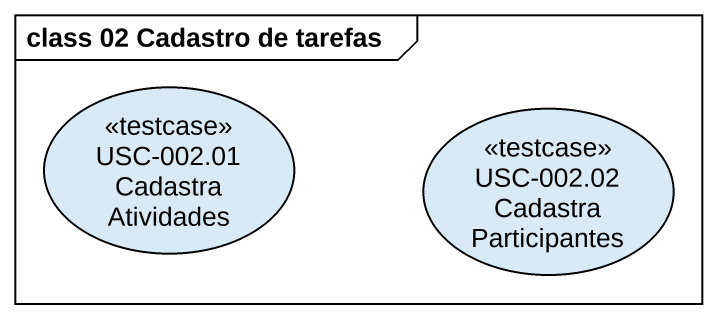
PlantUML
@startuml
mainframe class 02 Cadastro de tarefas
usecase "USC-002.01 Cadastra Atividades" as USC_002_01_Cadastra <<testcase>>
usecase "USC-002.02 Cadastra Participantes" as USC_002_02_Cadastra <<testcase>>
@enduml
